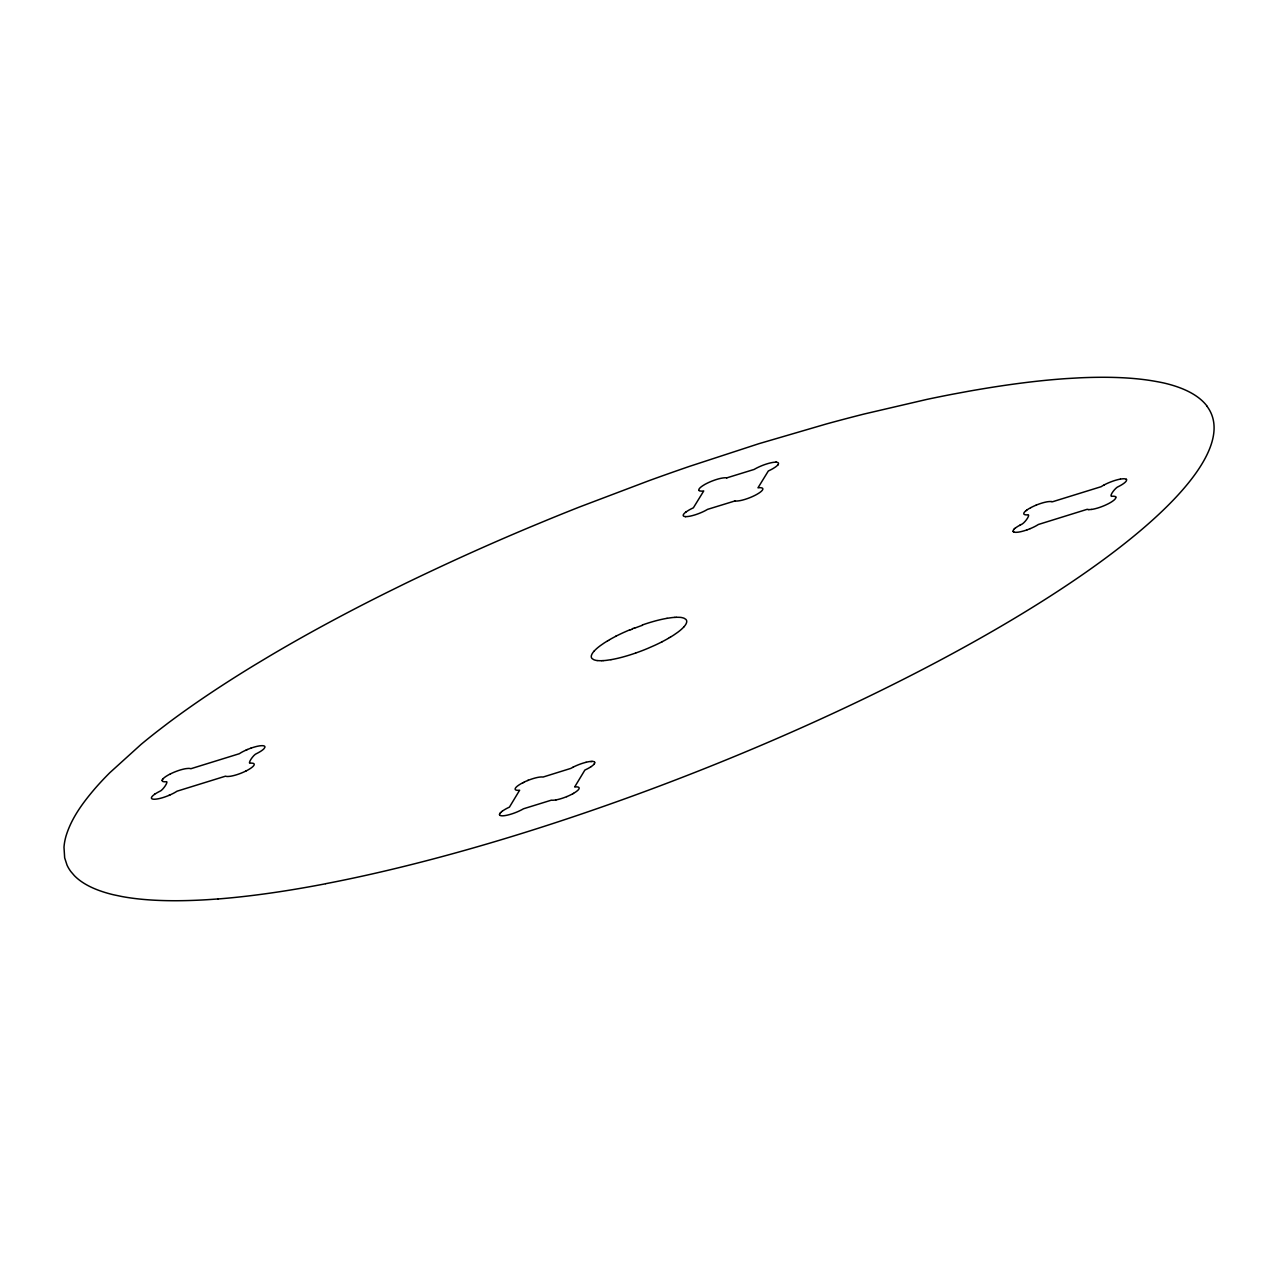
<?xml version="1.0" encoding="UTF-8"?>
<svg xmlns="http://www.w3.org/2000/svg" width="1278" height="1278" viewBox="0 0 1278 1278"><rect width="100%" height="100%" fill="white"/><g stroke="black" fill="none" stroke-linecap="round" stroke-linejoin="round"><path stroke-width="1.5" d="M777.919 464.793L778.046 464.601A17.716 4.169 -21.4 0 0 778.302 464.17L778.35 464.09A14.457 3.403 -21.4 0 0 778.43 463.85L778.462 463.706A14.17 3.323 -21.4 0 0 778.478 463.419A14.314 3.371 -21.4 0 0 778.43 463.163L778.43 463.163A16.135 3.802 -21.4 0 0 778.174 462.78L778.062 462.684A12.844 3.019 -21.4 0 0 777.775 462.524L777.008 462.301A16.918 3.978 -21.4 0 0 776.129 462.205M594.222 763.972L594.35 763.797A17.924 4.217 -21.4 0 0 594.605 763.365L594.637 763.285A14.266 3.355 -21.4 0 0 594.733 763.046L594.765 762.902A14.122 3.323 -21.4 0 0 594.781 762.615A13.882 3.259 -21.4 0 0 594.717 762.295A13.659 3.211 -21.4 0 1 594.717 762.295M777.679 465.064L777.503 465.256A13.77 3.243 -21.4 0 1 777.104 465.655A18.659 4.393 -21.4 0 1 776.768 465.975A15.272 3.594 -21.4 0 1 776.513 466.182A16.949 3.994 -21.4 0 1 776.113 466.502A16.806 3.946 -21.4 0 1 775.682 466.837A16.566 3.898 -21.4 0 1 775.043 467.285L773.03 468.563A25.688 6.039 -21.4 0 1 772.423 468.898A15.544 3.658 -21.4 0 1 771.8 469.25A16.902 3.978 -21.4 0 1 771.353 469.489L771.145 469.601A19.505 4.585 -21.4 0 1 770.011 470.176L769.771 470.288A19.058 4.473 -21.4 0 1 769.052 470.639A14.921 3.514 -21.4 0 1 768.334 470.975L757.982 487.813A14.921 3.514 -21.4 0 1 758.733 487.733A19.058 4.473 -21.4 0 1 759.068 487.717L759.244 487.701A13.387 3.147 -21.4 0 1 759.883 487.685L760.043 487.685A16.918 3.978 -21.4 0 1 760.474 487.685A15.863 3.722 -21.4 0 1 760.873 487.717A16.582 3.898 -21.4 0 1 761.129 487.749L762.199 488.052A16.662 3.914 -21.4 0 1 762.519 488.276A14.154 3.323 -21.4 0 1 762.742 488.579L762.838 488.835A17.684 4.154 -21.4 0 1 762.822 489.186A19.058 4.489 -21.4 0 1 762.694 489.57A18.02 4.233 -21.4 0 1 762.407 490.081L762.343 490.177A18.595 4.377 -21.4 0 1 762.039 490.56A16.902 3.978 -21.4 0 1 761.464 491.151A13.611 3.195 -21.4 0 1 760.873 491.679L760.729 491.774A16.135 3.802 -21.4 0 1 760.027 492.334A18.739 4.409 -21.4 0 1 759.723 492.557L759.563 492.669A12.844 3.019 -21.4 0 1 759.068 493.004L757.79 493.803A16.822 3.962 -21.4 0 1 757.183 494.155A15.863 3.738 -21.4 0 1 756.576 494.506A20.288 4.777 -21.4 0 1 756.145 494.746A18.164 4.265 -21.4 0 1 755.266 495.209L755.042 495.321A20.4 4.792 -21.4 0 1 754.355 495.672A13.786 3.243 -21.4 0 1 753.876 495.896L753.173 496.231A27.173 6.39 -21.4 0 1 752.438 496.567A12.844 3.019 -21.4 0 1 751.943 496.791A17.924 4.217 -21.4 0 1 751.192 497.11A23.962 5.639 -21.4 0 1 750.442 497.43A26.439 6.214 -21.4 0 1 749.675 497.733L749.419 497.829A13.914 3.275 -21.4 0 1 748.668 498.116L748.397 498.212A21.63 5.08 -21.4 0 1 747.374 498.596A19.857 4.665 -21.4 0 1 746.863 498.771L745.601 499.187A21.311 5.016 -21.4 0 1 744.85 499.426L743.125 499.922A17.636 4.138 -21.4 0 1 742.183 500.161L741.943 500.225A17.157 4.026 -21.4 0 1 741.032 500.433L740.809 500.481A26.439 6.214 -21.4 0 1 740.154 500.609L739.515 500.72A16.183 3.802 -21.4 0 1 738.908 500.816A12.844 3.019 -21.4 0 1 738.317 500.896L737.582 500.976A20.975 4.936 -21.4 0 1 736.895 501.04A20.4 4.792 -21.4 0 1 736.575 501.04A16.502 3.882 -21.4 0 1 736.128 501.04A20.288 4.777 -21.4 0 1 735.84 501.04A16.918 3.978 -21.4 0 1 734.914 500.928M500.497 812.744L500.321 812.936A14.314 3.371 -21.4 0 0 500.081 813.207L500.017 813.303A17.956 4.217 -21.4 0 0 499.698 813.83A18.835 4.425 -21.4 0 0 499.554 814.23L499.538 814.294A14.122 3.323 -21.4 0 0 499.522 814.581M163.041 778.813L162.961 778.909A28.707 6.757 -21.4 0 0 162.721 779.181L162.594 779.372A21.311 5.016 -21.4 0 0 162.386 779.708L162.306 779.884A28.707 6.757 -21.4 0 0 162.21 780.123A21.63 5.08 -21.4 0 0 162.162 780.554L162.162 780.618A13.914 3.275 -21.4 0 0 162.21 780.81L162.242 780.874A26.439 6.214 -21.4 0 0 162.338 781.034A23.962 5.639 -21.4 0 0 162.482 781.193A17.924 4.217 -21.4 0 0 162.657 781.321A27.173 6.39 -21.4 0 0 163.041 781.513L163.312 781.593A13.786 3.243 -21.4 0 0 163.52 781.657A20.4 4.792 -21.4 0 0 163.872 781.705L163.983 781.721A18.164 4.265 -21.4 0 0 164.527 781.769A20.288 4.777 -21.4 0 0 164.814 781.769A15.863 3.738 -21.4 0 0 165.261 781.769A16.822 3.962 -21.4 0 0 165.757 781.753C169.623 780.251 162.833 790.539 159.702 791.354A16.918 3.978 -21.4 0 0 158.137 792.168A20.288 4.777 -21.4 0 0 157.705 792.408A16.502 3.882 -21.4 0 0 157.082 792.743A20.4 4.792 -21.4 0 0 156.699 792.983A20.975 4.936 -21.4 0 0 155.932 793.446L155.213 793.91A12.844 3.019 -21.4 0 0 154.718 794.245M594.174 651.061L593.136 652.291A50.337 11.837 -21.4 0 0 591.746 654.608L591.394 655.566A50.337 11.837 -21.4 0 0 591.458 657.579A46.775 10.991 -21.4 0 0 591.746 658.122A50.337 11.837 -21.4 0 0 592.145 658.633L593.871 659.736A52.67 12.381 -21.4 0 0 595.388 660.215L595.74 660.295A51.152 12.029 -21.4 0 0 597.114 660.566M683.826 626.939L684.864 625.709A50.465 11.869 -21.4 0 0 686.27 623.408L686.606 622.434A50.465 11.869 -21.4 0 0 686.542 620.437A46.775 10.991 -21.4 0 0 686.254 619.878A50.465 11.869 -21.4 0 0 685.855 619.367L684.129 618.264A52.67 12.381 -21.4 0 0 682.612 617.785L682.26 617.705A51.152 12.029 -21.4 0 0 680.823 617.402A53.644 12.62 -21.4 0 0 679.033 617.322A53.644 12.62 -21.4 0 0 677.132 617.29L676.621 617.29M591.011 766.704L589.334 767.743A19.058 4.473 -21.4 0 1 588.727 768.094A18.084 4.249 -21.4 0 1 588.104 768.445A15.655 3.674 -21.4 0 1 587.225 768.909L586.985 769.036A15.352 3.61 -21.4 0 1 585.835 769.596A16.758 3.946 -21.4 0 1 584.877 770.059L574.669 786.976A15.847 3.722 -21.4 0 1 575.196 786.913L575.372 786.913A15.368 3.61 -21.4 0 1 576.186 786.881L576.346 786.881A15.576 3.658 -21.4 0 1 576.921 786.897A15.847 3.722 -21.4 0 1 577.289 786.928A18.627 4.377 -21.4 0 1 577.544 786.96L577.768 787.008A16.342 3.85 -21.4 0 1 578.071 787.072L578.343 787.168A15.847 3.722 -21.4 0 1 578.646 787.328A13.339 3.131 -21.4 0 1 578.822 787.456A16.854 3.962 -21.4 0 1 578.966 787.615A13.77 3.243 -21.4 0 1 579.062 787.791A13.978 3.291 -21.4 0 1 579.142 788.095A17.221 4.058 -21.4 0 1 579.126 788.382A18.835 4.425 -21.4 0 1 578.998 788.766L578.966 788.846A17.924 4.217 -21.4 0 1 578.71 789.277L578.567 789.469A14.314 3.371 -21.4 0 1 578.343 789.756L578.167 789.948A14.122 3.323 -21.4 0 1 577.768 790.347A13.882 3.259 -21.4 0 1 577.177 790.858A13.77 3.243 -21.4 0 1 576.378 791.481A16.454 3.866 -21.4 0 1 575.867 791.849A13.131 3.083 -21.4 0 1 575.372 792.2L573.694 793.239M607.721 640.789L607.098 641.173A52.67 12.381 -21.4 0 0 604.111 643.042L600.404 645.614A50.321 11.837 -21.4 0 0 598.999 646.684L598.551 647.035A46.775 10.991 -21.4 0 0 597.273 648.09A50.465 11.869 -21.4 0 0 594.174 651.061M670.279 637.211L670.918 636.827A52.67 12.381 -21.4 0 0 673.889 634.958L677.596 632.386A50.321 11.837 -21.4 0 0 679.001 631.316L679.449 630.965A46.775 10.991 -21.4 0 0 680.727 629.91A50.465 11.869 -21.4 0 0 683.826 626.939M609.638 639.655L610.309 639.272A53.644 12.62 -21.4 0 1 616.076 636.156M668.362 638.345L667.691 638.728A53.644 12.62 -21.4 0 1 661.924 641.844M502.318 811.163A13.339 3.131 -21.4 0 1 503.228 810.524L504.97 809.437A16.726 3.93 -21.4 0 1 505.784 808.974A17.732 4.169 -21.4 0 1 506.2 808.75A15.767 3.706 -21.4 0 1 507.015 808.287L507.318 808.159A15.352 3.61 -21.4 0 1 508.468 807.584A16.758 3.946 -21.4 0 1 509.427 807.137L519.635 790.219A15.847 3.722 -21.4 0 1 519.108 790.267L518.932 790.283A15.368 3.61 -21.4 0 1 518.117 790.315L517.957 790.315A15.576 3.658 -21.4 0 1 517.382 790.299A18.084 4.249 -21.4 0 1 517.127 790.283A19.058 4.473 -21.4 0 1 516.759 790.235L516.536 790.187A16.342 3.85 -21.4 0 1 516.232 790.108L515.961 790.012A15.863 3.738 -21.4 0 1 515.657 789.868A13.339 3.131 -21.4 0 1 515.481 789.724A13.563 3.195 -21.4 0 1 515.338 789.58A13.77 3.243 -21.4 0 1 515.242 789.405A13.978 3.291 -21.4 0 1 515.162 789.101A17.221 4.058 -21.4 0 1 515.178 788.814A18.835 4.425 -21.4 0 1 515.306 788.43A17.924 4.217 -21.4 0 1 515.593 787.919L515.737 787.727A14.266 3.355 -21.4 0 1 515.961 787.44L516.136 787.248A14.122 3.323 -21.4 0 1 516.536 786.849A13.882 3.259 -21.4 0 1 517.127 786.321A13.659 3.211 -21.4 0 1 517.542 786.002A13.435 3.163 -21.4 0 1 518.373 785.395A13.131 3.083 -21.4 0 1 518.932 784.996L520.609 783.957A16.918 3.978 -21.4 0 1 521.424 783.494A16.167 3.802 -21.4 0 1 522.063 783.142A15.655 3.674 -21.4 0 1 522.734 782.791L522.958 782.679M572.991 767.231L573.215 767.104A15.352 3.61 -21.4 0 1 574.381 766.528A16.933 3.978 -21.4 0 1 575.34 766.081A16.55 3.898 -21.4 0 1 576.57 765.538L576.809 765.426A16.598 3.898 -21.4 0 1 577.816 765.011A16.151 3.802 -21.4 0 1 578.327 764.803A15.655 3.674 -21.4 0 1 586.027 762.311M170.405 773.909L172.306 772.998A12.844 3.019 -21.4 0 1 173.041 772.679L173.792 772.343A16.135 3.802 -21.4 0 1 175.054 771.832L175.565 771.624A14.314 3.371 -21.4 0 1 176.588 771.241A14.17 3.323 -21.4 0 1 177.61 770.874L178.121 770.682A14.457 3.403 -21.4 0 1 178.888 770.426L179.144 770.346A17.716 4.169 -21.4 0 1 180.406 769.947L180.901 769.803A14.122 3.323 -21.4 0 1 181.636 769.612L182.115 769.468A13.77 3.243 -21.4 0 1 183.058 769.244A18.659 4.393 -21.4 0 1 183.744 769.068A15.272 3.594 -21.4 0 1 184.192 768.973A16.949 3.994 -21.4 0 1 185.518 768.717A16.566 3.898 -21.4 0 1 186.284 768.605L188.249 768.413A25.688 6.039 -21.4 0 1 188.729 768.413A15.544 3.658 -21.4 0 1 189.16 768.429A16.902 3.978 -21.4 0 1 189.432 768.445L189.559 768.445A19.505 4.585 -21.4 0 1 190.15 768.541L190.262 768.557A19.058 4.473 -21.4 0 1 190.55 768.653A14.921 3.514 -21.4 0 1 190.805 768.749L239.337 753.716A14.921 3.514 -21.4 0 1 240.04 753.253A19.058 4.473 -21.4 0 1 240.424 753.03L240.615 752.918A13.387 3.147 -21.4 0 1 241.414 752.438L241.606 752.327A16.918 3.978 -21.4 0 1 242.245 751.975A15.863 3.722 -21.4 0 1 242.9 751.624A16.582 3.898 -21.4 0 1 243.347 751.4L245.951 750.154M245.951 771.001L244.05 771.912A12.844 3.019 -21.4 0 1 243.315 772.231L242.564 772.551A16.135 3.802 -21.4 0 1 241.302 773.078L240.791 773.286A14.314 3.371 -21.4 0 1 239.769 773.669A14.17 3.323 -21.4 0 1 238.746 774.037L238.235 774.212A14.457 3.403 -21.4 0 1 237.468 774.468L237.213 774.564A17.716 4.169 -21.4 0 1 235.967 774.947L235.471 775.091A14.122 3.323 -21.4 0 1 234.737 775.299L234.257 775.426A13.77 3.243 -21.4 0 1 233.315 775.666A18.659 4.393 -21.4 0 1 232.612 775.826A15.272 3.594 -21.4 0 1 232.165 775.922A16.949 3.994 -21.4 0 1 230.839 776.193A16.566 3.898 -21.4 0 1 230.072 776.305L228.107 776.481A25.688 6.039 -21.4 0 1 227.644 776.497A15.544 3.658 -21.4 0 1 227.196 776.481A16.902 3.978 -21.4 0 1 226.925 776.465A19.505 4.585 -21.4 0 1 226.206 776.369L226.11 776.337A19.058 4.473 -21.4 0 1 225.807 776.257A14.921 3.514 -21.4 0 1 225.551 776.161L177.035 791.194A14.921 3.514 -21.4 0 1 176.316 791.641A19.058 4.473 -21.4 0 1 175.949 791.881L175.741 791.993A13.387 3.147 -21.4 0 1 174.958 792.456L174.751 792.584A16.918 3.978 -21.4 0 1 174.112 792.935A15.863 3.722 -21.4 0 1 173.457 793.271A16.582 3.898 -21.4 0 1 173.009 793.51L170.405 794.756M629.926 629.734L623.488 632.562A52.67 12.381 -21.4 0 0 619.622 634.383L618.856 634.751A51.152 12.029 -21.4 0 0 615.836 636.22M251.015 748.125L251.271 748.045A19.058 4.489 -21.4 0 1 252.293 747.694L252.549 747.614A18.02 4.233 -21.4 0 1 253.795 747.215L254.05 747.151A18.595 4.377 -21.4 0 1 255.025 746.863L255.265 746.799A16.902 3.978 -21.4 0 1 256.447 746.496A13.611 3.195 -21.4 0 1 257.581 746.24L257.805 746.192A16.135 3.802 -21.4 0 1 258.875 746.001A18.739 4.409 -21.4 0 1 259.29 745.921L259.482 745.889A12.844 3.019 -21.4 0 1 260.073 745.809L261.319 745.697A16.822 3.962 -21.4 0 1 261.814 745.681A15.863 3.738 -21.4 0 1 262.278 745.681A20.288 4.777 -21.4 0 1 262.565 745.681A18.164 4.265 -21.4 0 1 263.092 745.729L263.204 745.745A20.4 4.792 -21.4 0 1 263.556 745.809A13.786 3.243 -21.4 0 1 263.763 745.857L264.035 745.937A27.173 6.39 -21.4 0 1 264.29 746.048A12.844 3.019 -21.4 0 1 264.418 746.128A17.924 4.217 -21.4 0 1 264.61 746.272A23.962 5.639 -21.4 0 1 264.738 746.416A26.439 6.214 -21.4 0 1 264.85 746.592L264.865 746.64A13.914 3.275 -21.4 0 1 264.913 746.831L264.913 746.895A21.63 5.08 -21.4 0 1 264.897 747.183A19.857 4.665 -21.4 0 1 264.865 747.342L264.035 748.652A17.636 4.138 -21.4 0 1 263.651 749.036L263.54 749.148A17.157 4.026 -21.4 0 1 263.076 749.563A26.439 6.214 -21.4 0 1 262.549 749.994L262.262 750.218A16.183 3.802 -21.4 0 1 261.639 750.665A12.844 3.019 -21.4 0 1 261.143 751.001L260.424 751.464A20.975 4.936 -21.4 0 1 259.674 751.927A20.4 4.792 -21.4 0 1 259.274 752.151A16.502 3.882 -21.4 0 1 258.651 752.502A20.288 4.777 -21.4 0 1 258.22 752.742A16.918 3.978 -21.4 0 1 257.118 753.317A16.838 3.962 -21.4 0 1 256.67 753.557C253.523 754.355 246.734 764.643 250.616 763.158A16.822 3.962 -21.4 0 1 251.095 763.126A15.863 3.738 -21.4 0 1 251.558 763.126A20.288 4.777 -21.4 0 1 251.846 763.142A18.164 4.265 -21.4 0 1 252.373 763.19L252.485 763.206A20.4 4.792 -21.4 0 1 252.836 763.254A13.786 3.243 -21.4 0 1 253.044 763.301L253.332 763.397A27.173 6.39 -21.4 0 1 253.571 763.509A12.844 3.019 -21.4 0 1 253.699 763.589A17.924 4.217 -21.4 0 1 253.891 763.717A23.962 5.639 -21.4 0 1 254.034 763.877A26.439 6.214 -21.4 0 1 254.13 764.036L254.146 764.1A13.914 3.275 -21.4 0 1 254.194 764.292L254.21 764.356A21.63 5.08 -21.4 0 1 254.194 764.643A19.857 4.665 -21.4 0 1 254.146 764.787L254.018 765.107A21.311 5.016 -21.4 0 1 253.827 765.458L253.411 766.001A17.636 4.138 -21.4 0 1 252.932 766.496L252.82 766.592A17.157 4.026 -21.4 0 1 252.357 767.008L252.229 767.119A26.439 6.214 -21.4 0 1 251.83 767.439L251.399 767.774A16.183 3.802 -21.4 0 1 250.919 768.11A12.844 3.019 -21.4 0 1 250.424 768.445L249.721 768.909A20.975 4.936 -21.4 0 1 248.954 769.372A20.4 4.792 -21.4 0 1 248.555 769.612A16.502 3.882 -21.4 0 1 247.932 769.963A20.288 4.777 -21.4 0 1 247.517 770.187A16.918 3.978 -21.4 0 1 245.887 771.033M1026.985 529.875L1026.729 529.955A18.835 4.425 -21.4 0 1 1025.707 530.306L1025.451 530.386A17.924 4.217 -21.4 0 1 1024.205 530.785L1023.71 530.929A14.266 3.355 -21.4 0 1 1022.975 531.137L1022.496 531.265A14.122 3.323 -21.4 0 1 1021.553 531.504A13.882 3.259 -21.4 0 1 1020.419 531.76A13.659 3.211 -21.4 0 1 1019.764 531.888A13.435 3.163 -21.4 0 1 1018.614 532.095A13.131 3.083 -21.4 0 1 1017.927 532.191L1016.505 532.303A16.918 3.978 -21.4 0 1 1015.722 532.319A16.167 3.802 -21.4 0 1 1015.307 532.303A15.655 3.674 -21.4 0 1 1014.908 532.271L1014.796 532.255A15.352 3.61 -21.4 0 1 1014.237 532.143M642.355 624.958L645.678 623.84A50.401 11.853 -21.4 0 1 652.179 621.827L655.342 620.932A50.465 11.869 -21.4 0 1 662.164 619.271A46.775 10.991 -21.4 0 1 664.32 618.824L665.007 618.696A50.465 11.869 -21.4 0 1 667.004 618.328M635.645 653.042L632.322 654.16A50.401 11.853 -21.4 0 1 625.821 656.173L622.658 657.068A50.465 11.869 -21.4 0 1 615.836 658.729A46.775 10.991 -21.4 0 1 613.696 659.176L612.993 659.304A50.465 11.869 -21.4 0 1 610.996 659.672M667.068 618.312L671.573 617.657A52.67 12.381 -21.4 0 1 674.48 617.386L675.04 617.354M610.932 659.688L606.427 660.343A52.67 12.381 -21.4 0 1 603.52 660.614L602.96 660.646M1091.332 509.443L1089.751 509.587A16.726 3.93 -21.4 0 1 1089.128 509.587A17.732 4.169 -21.4 0 1 1088.84 509.571M591.027 761.416L590.851 761.432A15.144 3.562 -21.4 0 0 590.308 761.48L590.132 761.496A16.055 3.77 -21.4 0 0 588.95 761.672A18.483 4.345 -21.4 0 0 588.535 761.736A15.496 3.642 -21.4 0 0 588.104 761.816A16.55 3.898 -21.4 0 0 587.672 761.912A15.879 3.738 -21.4 0 0 586.091 762.263M601.379 660.71L600.868 660.71A53.644 12.62 -21.4 0 1 598.967 660.678A53.644 12.62 -21.4 0 1 597.241 660.55M591.986 761.384L591.842 761.384A15.496 3.642 -21.4 0 1 592.513 761.4A16.231 3.818 -21.4 0 1 592.96 761.432A19.122 4.489 -21.4 0 1 593.2 761.48L594.078 761.72A13.131 3.083 -21.4 0 1 594.286 761.848A13.355 3.147 -21.4 0 1 594.589 762.103M1051.331 501.567L1051.443 501.567A15.352 3.61 -21.4 0 1 1052.002 501.679A16.758 3.946 -21.4 0 1 1052.369 501.807L1101.141 486.694A14.601 3.435 -21.4 0 1 1101.876 486.231L1102.051 486.119A15.368 3.61 -21.4 0 1 1103.042 485.544L1103.249 485.416A15.576 3.658 -21.4 0 1 1104.192 484.985M726.751 477.876L754.18 469.425A16.822 3.962 -21.4 0 1 754.771 469.074A15.863 3.738 -21.4 0 1 755.394 468.722A20.288 4.777 -21.4 0 1 755.809 468.499A18.164 4.265 -21.4 0 1 756.688 468.036L756.911 467.908A20.4 4.792 -21.4 0 1 757.614 467.572A13.786 3.243 -21.4 0 1 758.078 467.349L758.797 466.997A27.173 6.39 -21.4 0 1 759.515 466.678A12.844 3.019 -21.4 0 1 760.011 466.454A17.924 4.217 -21.4 0 1 760.761 466.135A23.962 5.639 -21.4 0 1 761.512 465.815A26.439 6.214 -21.4 0 1 762.279 465.511L762.535 465.4A13.914 3.275 -21.4 0 1 763.301 465.112L763.557 465.016A21.63 5.08 -21.4 0 1 764.579 464.649A19.857 4.665 -21.4 0 1 765.091 464.473A28.707 6.757 -21.4 0 1 765.857 464.218L766.369 464.042A21.311 5.016 -21.4 0 1 767.119 463.818L767.854 463.594A28.707 6.757 -21.4 0 1 768.589 463.387L768.829 463.323A17.636 4.138 -21.4 0 1 769.787 463.067L770.011 463.019A17.157 4.026 -21.4 0 1 770.938 462.812L771.161 462.764A26.439 6.214 -21.4 0 1 771.816 462.62L772.439 462.508A16.183 3.802 -21.4 0 1 773.046 462.412A12.844 3.019 -21.4 0 1 773.637 462.332L774.372 462.253A20.975 4.936 -21.4 0 1 775.059 462.205A20.4 4.792 -21.4 0 1 775.379 462.189A16.502 3.882 -21.4 0 1 775.842 462.189M734.962 500.944L707.517 509.379A16.822 3.962 -21.4 0 1 706.926 509.73A15.863 3.738 -21.4 0 1 706.303 510.082A20.288 4.777 -21.4 0 1 705.887 510.305A18.164 4.265 -21.4 0 1 705.009 510.785L704.785 510.896A20.4 4.792 -21.4 0 1 704.098 511.232A13.786 3.243 -21.4 0 1 703.619 511.472L702.916 511.807A27.173 6.39 -21.4 0 1 702.181 512.143A12.844 3.019 -21.4 0 1 701.686 512.35A17.924 4.217 -21.4 0 1 700.935 512.686A23.962 5.639 -21.4 0 1 700.184 512.989A26.439 6.214 -21.4 0 1 699.417 513.293L699.162 513.405A13.914 3.275 -21.4 0 1 698.395 513.692L698.139 513.788A21.63 5.08 -21.4 0 1 697.117 514.155A19.857 4.665 -21.4 0 1 696.606 514.347L695.328 514.762A21.311 5.016 -21.4 0 1 694.577 515.002L692.868 515.481A17.636 4.138 -21.4 0 1 691.909 515.737L691.686 515.785A17.157 4.026 -21.4 0 1 690.759 516.008L690.551 516.056A26.439 6.214 -21.4 0 1 689.896 516.184L689.257 516.296A16.183 3.802 -21.4 0 1 688.65 516.392A12.844 3.019 -21.4 0 1 688.059 516.472L687.324 516.552A20.975 4.936 -21.4 0 1 686.637 516.6A20.4 4.792 -21.4 0 1 686.318 516.616A16.502 3.882 -21.4 0 1 685.855 516.616M1126.19 479.314L1126.126 479.266A16.55 3.898 -21.4 0 0 1125.758 479.074A16.933 3.978 -21.4 0 0 1125.391 478.946A15.288 3.594 -21.4 0 0 1124.848 478.835L1124.72 478.819A15.655 3.674 -21.4 0 0 1124.336 478.787A16.167 3.802 -21.4 0 0 1123.905 478.771A16.598 3.898 -21.4 0 0 1123.298 478.771L1121.717 478.915A13.131 3.083 -21.4 0 0 1121.125 478.994A16.454 3.866 -21.4 0 0 1120.518 479.09M670.455 637.099A50.465 11.869 -21.4 0 1 668.522 638.233M662.116 641.748A51.152 12.029 -21.4 0 1 659.144 643.249L658.378 643.617A52.67 12.381 -21.4 0 1 654.512 645.438L648.074 648.265A50.337 11.837 -21.4 0 1 645.614 649.288A46.775 10.991 -21.4 0 1 643.138 650.278A50.337 11.837 -21.4 0 1 635.709 653.01M630.102 630.006A50.337 11.837 -21.4 0 1 632.562 629M635.006 628.025A50.337 11.837 -21.4 0 1 642.467 625.277M603.168 660.614A50.465 11.869 -21.4 0 1 601.571 660.678M607.545 640.901A50.465 11.869 -21.4 0 1 609.478 639.767M632.386 628.712A46.775 10.991 -21.4 0 1 634.878 627.722M674.832 617.386A50.465 11.869 -21.4 0 1 676.429 617.322M1126.381 479.506A15.767 3.706 -21.4 0 1 1125.311 482.125A15.863 3.722 -21.4 0 1 1123.905 483.308A18.483 4.345 -21.4 0 1 1123.602 483.531A16.055 3.77 -21.4 0 1 1122.611 484.202L1122.435 484.33A15.144 3.562 -21.4 0 1 1121.892 484.666A14.665 3.451 -21.4 0 1 1120.71 485.368L1120.502 485.48A15.576 3.658 -21.4 0 1 1119.656 485.944A16.231 3.818 -21.4 0 1 1118.985 486.295A18.627 4.377 -21.4 0 1 1118.538 486.535C1115.199 487.445 1107.738 497.813 1112.579 496.231A16.598 3.898 -21.4 0 1 1113.202 496.215A16.167 3.802 -21.4 0 1 1113.617 496.247A15.655 3.674 -21.4 0 1 1114.017 496.279L1114.128 496.295A15.288 3.594 -21.4 0 1 1114.688 496.407A16.933 3.978 -21.4 0 1 1115.055 496.519M1115.183 496.535A16.598 3.898 -21.4 0 1 1115.838 496.998M1115.662 496.966A15.767 3.706 -21.4 0 1 1114.592 499.586A15.863 3.722 -21.4 0 1 1113.186 500.752A18.483 4.345 -21.4 0 1 1112.882 500.976A15.863 3.722 -21.4 0 1 1111.892 501.663L1111.716 501.775A15.144 3.562 -21.4 0 1 1111.173 502.126A14.665 3.451 -21.4 0 1 1109.991 502.813L1109.783 502.941A15.576 3.658 -21.4 0 1 1108.937 503.404A16.231 3.818 -21.4 0 1 1108.266 503.756A18.627 4.377 -21.4 0 1 1107.818 503.979L1105.694 505.002A13.131 3.083 -21.4 0 1 1104.959 505.321A13.483 3.163 -21.4 0 1 1104.208 505.657A16.598 3.898 -21.4 0 1 1103.457 505.96A13.77 3.243 -21.4 0 1 1101.54 506.711A14.122 3.323 -21.4 0 1 1100.39 507.126L1100.134 507.222A18.835 4.425 -21.4 0 1 1099.112 507.574L1098.856 507.654A17.956 4.217 -21.4 0 1 1097.594 508.053L1097.099 508.197A14.314 3.371 -21.4 0 1 1096.38 508.388L1095.885 508.532A14.17 3.339 -21.4 0 1 1094.942 508.772A13.978 3.291 -21.4 0 1 1093.808 509.027A13.77 3.243 -21.4 0 1 1093.153 509.155A13.691 3.211 -21.4 0 1 1092.53 509.267A13.339 3.131 -21.4 0 1 1091.412 509.443M1088.744 509.634A15.767 3.706 -21.4 0 1 1088.217 509.587L1088.185 509.523A15.352 3.61 -21.4 0 1 1087.642 509.411A16.806 3.946 -21.4 0 1 1087.274 509.283L1038.311 524.507A15.847 3.722 -21.4 0 1 1037.768 524.859L1037.576 524.97A15.368 3.61 -21.4 0 1 1036.586 525.562L1036.394 525.673A15.576 3.658 -21.4 0 1 1035.531 526.137A18.084 4.249 -21.4 0 1 1035.1 526.376A19.058 4.473 -21.4 0 1 1034.413 526.712L1033.966 526.951A16.342 3.85 -21.4 0 1 1033.263 527.287L1032.528 527.622A15.863 3.738 -21.4 0 1 1031.554 528.07A13.339 3.131 -21.4 0 1 1030.164 528.645M1014.157 528.996A15.847 3.722 -21.4 0 1 1014.972 528.261M1020.068 525.178A15.576 3.658 -21.4 0 0 1019.221 525.641L1018.933 525.721A15.368 3.61 -21.4 0 0 1017.943 526.312L1017.751 526.424A15.144 3.562 -21.4 0 0 1017.208 526.776L1017.032 526.887A16.055 3.77 -21.4 0 0 1016.042 527.558A18.483 4.345 -21.4 0 0 1015.738 527.782A15.496 3.642 -21.4 0 0 1015.451 528.006A16.55 3.898 -21.4 0 0 1015.179 528.229M1030.052 528.709A13.77 3.243 -21.4 0 1 1029.285 529.012A13.978 3.291 -21.4 0 1 1028.007 529.491A17.221 4.058 -21.4 0 1 1026.985 529.875M1014.093 532.143A16.918 3.978 -21.4 0 1 1013.726 532.015A16.55 3.898 -21.4 0 1 1013.23 531.568A16.167 3.802 -21.4 0 1 1013.103 531.456M1020.084 524.938A16.167 3.802 -21.4 0 1 1020.739 524.587M1013.182 531.472A15.655 3.674 -21.4 0 1 1014.333 528.98M1020.659 524.795A19.122 4.489 -21.4 0 1 1021.106 524.571C1024.445 523.66 1031.857 513.213 1027.065 514.858A16.918 3.978 -21.4 0 1 1026.442 514.874A16.167 3.802 -21.4 0 1 1026.026 514.858A15.655 3.674 -21.4 0 1 1025.627 514.81A15.352 3.61 -21.4 0 1 1024.956 514.699A16.933 3.978 -21.4 0 1 1024.589 514.571A16.55 3.898 -21.4 0 1 1023.95 514.123A16.151 3.802 -21.4 0 1 1023.902 514.012A15.767 3.706 -21.4 0 1 1023.79 513.58A15.799 3.722 -21.4 0 1 1025.052 511.504A15.879 3.738 -21.4 0 1 1025.899 510.769M1051.219 501.599A15.655 3.674 -21.4 0 0 1050.692 501.567A18.084 4.249 -21.4 0 0 1050.356 501.503A19.058 4.473 -21.4 0 0 1049.893 501.519L1048.311 501.647A13.275 3.115 -21.4 0 0 1047.72 501.727A13.339 3.131 -21.4 0 0 1047.113 501.823A13.563 3.195 -21.4 0 0 1046.49 501.934A13.77 3.243 -21.4 0 0 1045.835 502.078A13.978 3.291 -21.4 0 0 1044.685 502.334A14.17 3.339 -21.4 0 0 1043.743 502.574L1043.263 502.701A14.314 3.371 -21.4 0 0 1042.528 502.909L1042.033 503.053A17.924 4.217 -21.4 0 0 1040.787 503.436L1040.532 503.532A14.266 3.355 -21.4 0 0 1039.765 503.788L1039.254 503.963A14.122 3.323 -21.4 0 0 1038.231 504.331A13.659 3.211 -21.4 0 0 1036.186 505.129M1026.777 510.098A15.879 3.738 -21.4 0 1 1027.752 509.427L1027.927 509.315A15.144 3.562 -21.4 0 1 1028.47 508.979L1028.662 508.852A15.368 3.61 -21.4 0 1 1029.653 508.277L1029.86 508.165A15.496 3.642 -21.4 0 1 1030.643 507.733M1025.899 510.769A16.55 3.898 -21.4 0 1 1026.17 510.561A15.496 3.642 -21.4 0 1 1026.458 510.337A18.483 4.345 -21.4 0 1 1026.761 510.114M1030.707 507.685A16.231 3.818 -21.4 0 1 1031.362 507.35A19.122 4.489 -21.4 0 1 1031.825 507.11L1033.95 506.088A13.131 3.083 -21.4 0 1 1034.685 505.769A13.355 3.147 -21.4 0 1 1036.075 505.177M1104.112 484.953A16.119 3.786 -21.4 0 1 1104.767 484.602A18.627 4.377 -21.4 0 1 1105.214 484.378L1105.678 484.138A16.342 3.85 -21.4 0 1 1106.381 483.803L1107.099 483.467A15.863 3.738 -21.4 0 1 1108.09 483.02A13.339 3.131 -21.4 0 1 1108.841 482.701A16.854 3.962 -21.4 0 1 1109.592 482.397A13.77 3.243 -21.4 0 1 1110.358 482.078A13.978 3.291 -21.4 0 1 1111.636 481.598A17.221 4.058 -21.4 0 1 1112.659 481.215L1112.914 481.135A18.835 4.425 -21.4 0 1 1113.937 480.784L1114.176 480.704A17.924 4.217 -21.4 0 1 1115.438 480.304L1115.934 480.161A14.314 3.371 -21.4 0 1 1116.668 479.953L1117.148 479.825A14.122 3.323 -21.4 0 1 1118.09 479.585A13.882 3.259 -21.4 0 1 1120.343 479.122M1126.349 479.346A16.598 3.898 -21.4 0 1 1126.541 479.538M777.982 464.649A14.17 3.323 -21.4 0 1 777.759 464.936M685.327 516.6A20.4 4.792 -21.4 0 0 685.615 516.616A16.918 3.978 -21.4 0 1 684.928 516.552A16.838 3.962 -21.4 0 1 684.688 516.504L683.922 516.28A12.844 3.019 -21.4 0 1 683.714 516.152L683.586 516.072A16.135 3.802 -21.4 0 1 683.315 515.753L683.267 515.641A14.314 3.371 -21.4 0 1 683.219 515.385A14.17 3.323 -21.4 0 1 683.235 515.098L683.267 514.954A14.457 3.403 -21.4 0 1 683.363 514.714L683.395 514.635A17.716 4.169 -21.4 0 1 683.65 514.203L683.778 514.028A14.122 3.323 -21.4 0 1 684.018 513.74L684.193 513.548A13.77 3.243 -21.4 0 1 684.593 513.149A18.659 4.393 -21.4 0 1 684.928 512.829A15.272 3.594 -21.4 0 1 685.184 512.622A16.949 3.994 -21.4 0 1 685.583 512.302M685.599 511.999A16.838 3.962 -21.4 0 1 686.046 511.679M686.014 511.967A16.566 3.898 -21.4 0 1 686.653 511.519L688.666 510.257A25.688 6.039 -21.4 0 1 689.273 509.906A15.544 3.658 -21.4 0 1 689.896 509.555A16.902 3.978 -21.4 0 1 690.344 509.315L690.567 509.203A19.505 4.585 -21.4 0 1 691.686 508.628L691.925 508.516A19.058 4.473 -21.4 0 1 692.644 508.165A14.921 3.514 -21.4 0 1 693.363 507.829L703.715 490.992A14.921 3.514 -21.4 0 1 702.98 491.071A19.058 4.473 -21.4 0 1 702.628 491.087L702.453 491.103A13.387 3.147 -21.4 0 1 701.814 491.119L701.654 491.119A16.918 3.978 -21.4 0 1 701.223 491.119A15.863 3.722 -21.4 0 1 700.823 491.087A16.582 3.898 -21.4 0 1 700.568 491.056L699.577 490.784A16.582 3.898 -21.4 0 1 699.098 490.512M699.178 490.528A14.154 3.323 -21.4 0 1 698.954 490.241L698.89 490.097A17.684 4.154 -21.4 0 1 698.874 489.618L698.89 489.538A19.058 4.489 -21.4 0 1 699.002 489.234L699.034 489.154A18.02 4.233 -21.4 0 1 699.29 488.723L699.354 488.627A18.595 4.377 -21.4 0 1 699.657 488.26L699.753 488.164A16.902 3.978 -21.4 0 1 700.232 487.653A13.611 3.195 -21.4 0 1 700.823 487.142L700.967 487.03A16.135 3.802 -21.4 0 1 701.67 486.487A18.739 4.409 -21.4 0 1 701.973 486.263L702.133 486.151A12.844 3.019 -21.4 0 1 702.628 485.8L703.922 485.001A16.822 3.962 -21.4 0 1 704.513 484.65A15.863 3.722 -21.4 0 1 705.121 484.25A20.288 4.777 -21.4 0 1 705.552 484.058A18.164 4.265 -21.4 0 1 706.43 483.595L706.654 483.483A20.4 4.792 -21.4 0 1 707.341 483.132A13.786 3.243 -21.4 0 1 707.82 482.908L708.523 482.573A27.173 6.39 -21.4 0 1 709.258 482.237A12.844 3.019 -21.4 0 1 709.753 482.014A17.924 4.217 -21.4 0 1 710.504 481.694A23.962 5.639 -21.4 0 1 711.255 481.375A26.439 6.214 -21.4 0 1 712.022 481.071L712.277 480.975A13.914 3.275 -21.4 0 1 713.044 480.688L713.3 480.592A21.63 5.08 -21.4 0 1 714.322 480.209A19.857 4.665 -21.4 0 1 714.833 480.033A28.707 6.757 -21.4 0 1 715.6 479.777L716.095 479.617A21.311 5.016 -21.4 0 1 716.862 479.378L717.597 479.154A28.707 6.757 -21.4 0 1 718.332 478.946L718.571 478.883A17.636 4.138 -21.4 0 1 719.53 478.643L719.754 478.579A17.157 4.026 -21.4 0 1 720.664 478.371L720.888 478.323A26.439 6.214 -21.4 0 1 721.543 478.196L722.182 478.084A16.183 3.802 -21.4 0 1 722.789 477.988A12.844 3.019 -21.4 0 1 723.38 477.908L724.115 477.828A20.975 4.936 -21.4 0 1 724.802 477.78A20.4 4.792 -21.4 0 1 725.121 477.764A16.502 3.882 -21.4 0 1 725.569 477.764A20.288 4.777 -21.4 0 1 725.856 477.78A16.918 3.978 -21.4 0 1 726.783 477.876M776.081 462.189A20.4 4.792 -21.4 0 1 776.369 462.205M170.23 794.836A16.582 3.898 -21.4 0 1 169 795.379M169.159 795.299A14.154 3.323 -21.4 0 1 168.408 795.603A14.058 3.307 -21.4 0 1 167.658 795.922L166.619 796.306A17.684 4.154 -21.4 0 1 165.341 796.785L165.086 796.865A19.058 4.489 -21.4 0 1 164.063 797.216L163.824 797.296A18.02 4.233 -21.4 0 1 162.562 797.696L162.322 797.76A18.595 4.377 -21.4 0 1 161.332 798.047L161.092 798.111A16.902 3.978 -21.4 0 1 159.91 798.415A13.611 3.195 -21.4 0 1 158.776 798.67L158.552 798.718A16.135 3.802 -21.4 0 1 157.482 798.91A18.739 4.409 -21.4 0 1 157.082 798.974L156.874 799.006A12.844 3.019 -21.4 0 1 156.299 799.085L155.037 799.213A16.822 3.962 -21.4 0 1 154.542 799.229A15.863 3.738 -21.4 0 1 154.095 799.229A20.288 4.777 -21.4 0 1 153.807 799.213A18.164 4.265 -21.4 0 1 153.28 799.181L153.152 799.165A20.4 4.792 -21.4 0 1 152.817 799.101A13.786 3.243 -21.4 0 1 152.609 799.054L152.417 798.99A27.173 6.39 -21.4 0 1 152.082 798.862A12.844 3.019 -21.4 0 1 151.938 798.782A17.924 4.217 -21.4 0 1 151.762 798.638A23.962 5.639 -21.4 0 1 151.619 798.494A26.439 6.214 -21.4 0 1 151.523 798.319A13.914 3.275 -21.4 0 1 151.443 798.063L151.443 797.999A21.63 5.08 -21.4 0 1 151.459 797.728A19.857 4.665 -21.4 0 1 151.491 797.568A28.707 6.757 -21.4 0 1 151.587 797.328L151.667 797.168A21.311 5.016 -21.4 0 1 151.81 796.913L152.018 796.641A28.707 6.757 -21.4 0 1 152.242 796.354L152.322 796.258A17.636 4.138 -21.4 0 1 152.705 795.859L152.817 795.763A17.157 4.026 -21.4 0 1 153.28 795.347L153.408 795.236A26.439 6.214 -21.4 0 1 153.807 794.916L154.255 794.581A16.135 3.802 -21.4 0 1 154.59 794.117M163.041 778.813A17.636 4.138 -21.4 0 1 163.424 778.414L163.536 778.302A17.157 4.026 -21.4 0 1 163.999 777.887L164.127 777.791A26.439 6.214 -21.4 0 1 164.527 777.455L164.958 777.136A16.183 3.802 -21.4 0 1 165.437 776.8A12.844 3.019 -21.4 0 1 165.932 776.449L166.651 776.002A20.975 4.936 -21.4 0 1 167.402 775.538A20.4 4.792 -21.4 0 1 167.801 775.299A16.502 3.882 -21.4 0 1 168.424 774.947A20.288 4.777 -21.4 0 1 168.856 774.708A16.918 3.978 -21.4 0 1 170.485 773.861M246.127 750.074A16.582 3.898 -21.4 0 1 247.357 749.531M247.197 749.611A14.154 3.323 -21.4 0 1 247.948 749.291A14.058 3.307 -21.4 0 1 248.715 748.988L249.737 748.588A17.684 4.154 -21.4 0 1 251.015 748.125M594.27 763.893A14.266 3.355 -21.4 0 1 594.046 764.164L593.903 764.356A14.17 3.339 -21.4 0 1 592.864 765.33A13.77 3.243 -21.4 0 1 592.417 765.698A13.563 3.195 -21.4 0 1 591.123 766.624M573.023 767.247A15.655 3.674 -21.4 0 0 572.352 767.599A16.167 3.802 -21.4 0 0 571.697 767.918A16.918 3.978 -21.4 0 0 570.867 768.382L543.038 777.056A19.122 4.489 -21.4 0 0 542.687 777.008A16.231 3.818 -21.4 0 0 542.303 776.976A15.576 3.658 -21.4 0 0 541.728 776.96L541.568 776.96A15.368 3.61 -21.4 0 0 540.77 776.992L540.594 777.008A15.144 3.562 -21.4 0 0 540.051 777.056A15.879 3.738 -21.4 0 0 538.725 777.232A18.483 4.345 -21.4 0 0 538.278 777.312A15.496 3.642 -21.4 0 0 537.846 777.391A16.55 3.898 -21.4 0 0 537.415 777.471A15.879 3.738 -21.4 0 0 535.817 777.839A15.655 3.674 -21.4 0 0 528.038 780.379M590.867 761.608A15.352 3.61 -21.4 0 1 591.682 761.576M573.534 793.334A16.454 3.866 -21.4 0 1 572.72 793.798M572.879 793.702A16.167 3.802 -21.4 0 1 572.24 794.053A15.655 3.674 -21.4 0 1 571.57 794.405L571.346 794.517A15.288 3.594 -21.4 0 1 570.18 795.092A16.933 3.978 -21.4 0 1 569.237 795.539A16.55 3.898 -21.4 0 1 566.665 796.657M566.777 796.609A15.655 3.674 -21.4 0 1 558.55 799.341A15.863 3.722 -21.4 0 1 556.026 799.884M556.026 799.884A18.483 4.345 -21.4 0 1 555.611 799.948A16.055 3.77 -21.4 0 1 554.444 800.124L554.253 800.14A15.144 3.562 -21.4 0 1 553.709 800.188A14.665 3.451 -21.4 0 1 552.735 800.236L552.575 800.236A15.576 3.658 -21.4 0 1 552 800.22A16.231 3.818 -21.4 0 1 551.617 800.188A18.627 4.377 -21.4 0 1 551.377 800.156L523.437 808.798A16.598 3.898 -21.4 0 1 522.606 809.278A16.167 3.802 -21.4 0 1 521.967 809.629A15.655 3.674 -21.4 0 1 521.312 809.964L521.089 810.092A15.288 3.594 -21.4 0 1 519.922 810.651A16.933 3.978 -21.4 0 1 518.964 811.115A16.55 3.898 -21.4 0 1 516.392 812.233A15.767 3.706 -21.4 0 1 508.197 814.933A15.863 3.722 -21.4 0 1 505.769 815.46A18.483 4.345 -21.4 0 1 505.353 815.524A15.863 3.722 -21.4 0 1 504.155 815.699L503.995 815.715A15.144 3.562 -21.4 0 1 503.452 815.763A14.665 3.451 -21.4 0 1 502.462 815.811L502.318 815.811A15.576 3.658 -21.4 0 1 501.743 815.795A16.231 3.818 -21.4 0 1 501.343 815.747A18.627 4.377 -21.4 0 1 501.104 815.715L500.305 815.508A13.131 3.083 -21.4 0 1 500.017 815.348A13.483 3.163 -21.4 0 1 499.826 815.22A16.598 3.898 -21.4 0 1 499.698 815.06A13.77 3.243 -21.4 0 1 499.522 814.613M500.369 812.936A14.122 3.323 -21.4 0 1 500.768 812.536M500.896 812.345A13.978 3.291 -21.4 0 1 501.487 811.818A13.77 3.243 -21.4 0 1 502.27 811.211M522.83 782.855A15.368 3.61 -21.4 0 1 523.98 782.28M527.766 780.475A16.167 3.802 -21.4 0 1 528.261 780.267M524.124 782.104A16.933 3.978 -21.4 0 1 525.066 781.657A16.55 3.898 -21.4 0 1 527.638 780.538M1207.055 406.356A614.958 144.606 -21.4 0 1 1121.11 546.329A615.229 144.67 -21.4 0 1 1030.963 608.296A610.341 143.519 -21.4 0 1 1016.042 617.386A615.708 144.781 -21.4 0 1 890.798 685.631A610.341 143.519 -21.4 0 1 872.602 694.593A615.229 144.67 -21.4 0 1 728.652 758.876A614.958 144.606 -21.4 0 1 325.618 883.705M325.267 883.833A615.229 144.67 -21.4 0 1 217.947 898.977M1207.135 406.26A615.229 144.67 -21.4 0 0 1164.562 383.16A610.341 143.519 -21.4 0 0 1156.047 381.467A615.692 144.781 -21.4 0 0 1098.521 377.298A619.638 145.708 -21.4 0 0 1079.782 377.825L1066.619 378.576A617.769 145.261 -21.4 0 0 1045.899 380.301A614.958 144.606 -21.4 0 0 985.482 388.368A620.725 145.964 -21.4 0 0 969.155 391.148L952.509 394.231A609.111 143.232 -21.4 0 0 926.854 399.407L864.04 414.04A612.37 143.999 -21.4 0 0 826.562 423.913L758.908 443.69L689.481 466.374A612.37 143.999 -21.4 0 0 649.384 480.528L579.238 507.094A609.111 143.232 -21.4 0 0 549.38 519.108L529.603 527.303A620.725 145.964 -21.4 0 0 500.209 539.843A614.958 144.606 -21.4 0 0 433.29 570.116A617.769 145.261 -21.4 0 0 405.414 583.407L387.218 592.369A620.213 145.836 -21.4 0 0 360.492 605.9A614.111 144.398 -21.4 0 0 293.173 642.355A620.213 145.836 -21.4 0 0 269.594 656.061L254.45 665.151A617.769 145.261 -21.4 0 0 232.596 678.746A614.894 144.59 -21.4 0 0 179.91 714.37A620.725 145.964 -21.4 0 0 168.105 723.06L156.874 731.671A609.111 143.232 -21.4 0 0 141.123 744.355L109.764 772.759A612.37 143.999 -21.4 0 0 95.355 788.127C83.214 802.28 71.664 817.696 66.121 835.732A612.37 143.999 -21.4 0 0 63.996 847.298L64.667 857.842L67.015 865.062A609.111 143.232 -21.4 0 0 70.929 871.644L74.396 875.686A620.725 145.964 -21.4 0 0 80.897 881.213A614.894 144.59 -21.4 0 0 101.984 891.485A617.769 145.261 -21.4 0 0 113.47 894.76L121.953 896.533A620.213 145.836 -21.4 0 0 135.835 898.626A615.74 144.781 -21.4 0 0 204.736 899.84A610.341 143.519 -21.4 0 0 218.155 898.913M162.657 781.321A12.844 3.019 -21.4 0 0 162.801 781.401M162.21 780.123A19.857 4.665 -21.4 0 0 162.178 780.267"/></g></svg>
